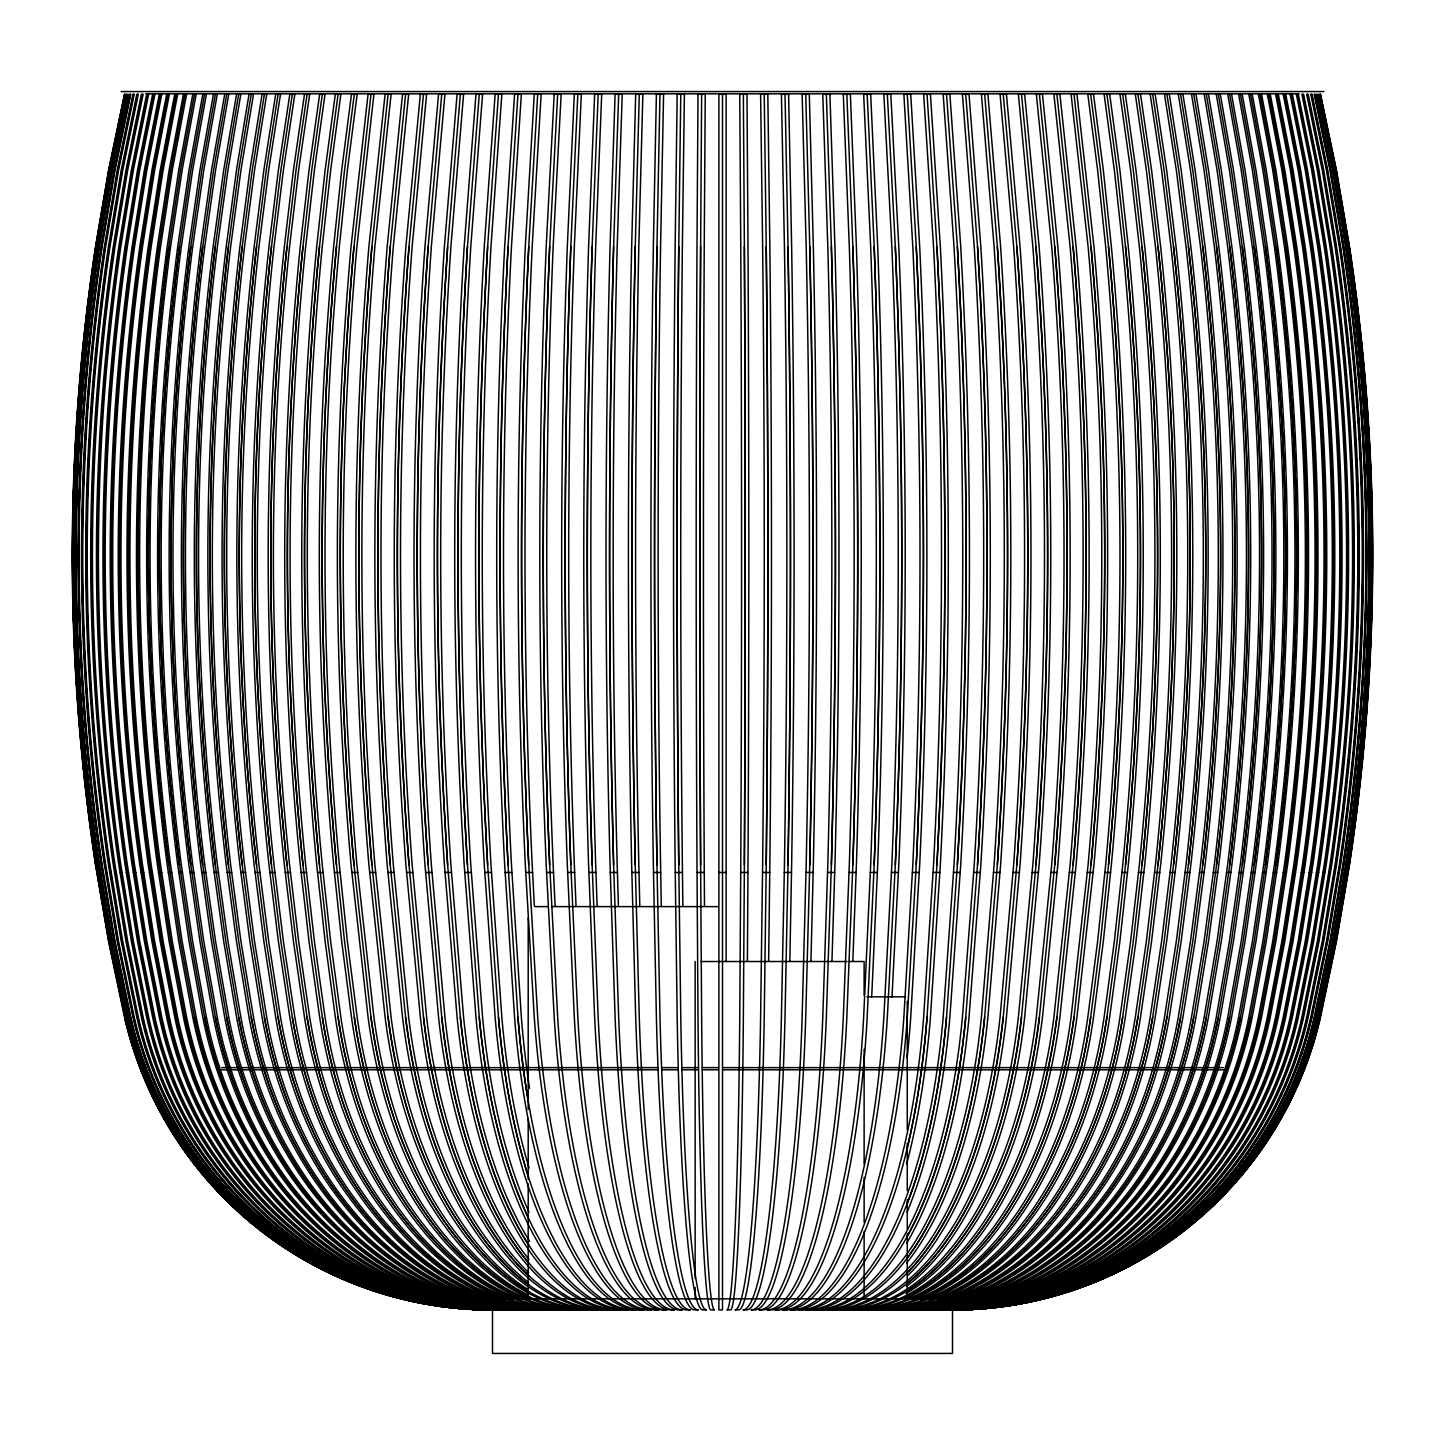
<?xml version="1.0" encoding="UTF-8"?>
<svg xmlns="http://www.w3.org/2000/svg" width="1445" height="1445" viewBox="0 0 1445 1445"><rect width="100%" height="100%" fill="white"/><g stroke="black" fill="none" stroke-linecap="round" stroke-linejoin="round"><path stroke-width="1.5" d="M704.474 905.762L704.239 864.832A2064.562 72.051 90 0 1 704.239 246.643L705.25 94.286L698.007 94.286L696.996 246.643A2064.562 72.051 -90 0 0 696.996 864.832L698.007 1017.19A376.928 13.149 -90 0 0 710.832 1309.874L714.444 1309.874A376.928 13.149 90 0 1 701.638 1017.19L700.626 864.832A2064.562 72.051 -90 0 1 700.626 246.643L701.638 94.286M743.362 94.286L744.374 246.643A2064.562 72.051 90 0 1 744.374 864.832L743.362 1017.19A376.928 13.149 90 0 1 730.556 1309.874L726.925 1309.874A376.928 13.149 -90 0 0 739.75 1017.19L740.761 864.832A2064.562 72.051 -90 0 0 740.761 246.643L739.75 94.286L746.993 94.286L748.004 246.643A2064.562 72.051 90 0 1 748.004 864.832L747.39 961.377M682.853 905.762L682.365 864.832A2064.562 144.012 90 0 1 682.365 246.643L684.388 94.286L677.181 94.286L675.158 246.643A2064.562 144.012 -90 0 0 675.158 864.832L677.181 1017.19A376.928 26.299 -90 0 0 702.812 1309.874L706.406 1309.874A376.928 26.299 90 0 1 680.776 1017.19L678.771 864.832A2064.562 144.012 -90 0 1 678.771 246.643L680.776 94.286M764.224 94.286L766.229 246.643A2064.562 144.012 90 0 1 766.229 864.832L764.224 1017.19A376.928 26.299 90 0 1 738.594 1309.874L734.981 1309.874A376.928 26.299 -90 0 0 760.612 1017.19L762.635 864.832A2064.562 144.012 -90 0 0 762.635 246.643L760.612 94.286L767.819 94.286L769.842 246.643A2064.562 144.012 90 0 1 769.842 864.832L768.632 961.377M661.286 905.762L660.564 864.832A2064.562 215.811 90 0 1 660.564 246.643L663.58 94.286L656.391 94.286L653.357 246.643A2064.562 215.811 -90 0 0 653.357 864.832L656.391 1017.19A376.928 39.394 -90 0 0 694.792 1309.874L698.387 1309.874A376.928 39.394 90 0 1 659.986 1017.19L656.969 864.832A2064.562 215.811 -90 0 1 656.969 246.643L659.986 94.286M785.014 94.286L788.031 246.643A2064.562 215.811 90 0 1 788.031 864.832L785.014 1017.19A376.928 39.394 90 0 1 746.613 1309.874L743.001 1309.874A376.928 39.394 -90 0 0 781.42 1017.19L784.436 864.832A2064.562 215.811 -90 0 0 784.436 246.643L781.42 94.286L788.609 94.286L791.643 246.643A2064.562 215.811 90 0 1 791.643 864.832L789.837 961.377M639.792 905.762L638.816 864.832A2064.562 287.338 90 0 1 638.816 246.643L642.862 94.286L635.692 94.286L631.664 246.643A2064.562 287.338 -90 0 0 631.664 864.832L635.692 1017.19A376.928 52.453 -90 0 0 686.827 1309.874L690.403 1309.874A376.928 52.453 90 0 1 639.268 1017.19L635.24 864.832A2064.562 287.338 -90 0 1 635.24 246.643L639.268 94.286M805.732 94.286L809.76 246.643A2064.562 287.338 90 0 1 809.76 864.832L805.732 1017.19A376.928 52.453 90 0 1 754.597 1309.874L751.021 1309.874A376.928 52.453 -90 0 0 802.138 1017.19L806.184 864.832A2064.562 287.338 -90 0 0 806.184 246.643L802.138 94.286L809.308 94.286L813.336 246.643A2064.562 287.338 90 0 1 813.336 864.832L810.934 961.377M618.406 905.762L617.196 864.832A2064.562 358.504 90 0 1 617.196 246.643L622.217 94.286L615.1 94.286L610.061 246.643A2064.562 358.504 -90 0 0 610.061 864.832L615.1 1017.19A376.928 65.459 -90 0 0 678.897 1309.874L682.455 1309.874A376.928 65.459 90 0 1 618.659 1017.19L613.619 864.832A2064.562 358.504 -90 0 1 613.619 246.643L618.659 94.286M826.341 94.286L831.381 246.643A2064.562 358.504 90 0 1 831.381 864.832L826.341 1017.19A376.928 65.459 90 0 1 762.545 1309.874L758.986 1309.874A376.928 65.459 -90 0 0 822.783 1017.19L827.804 864.832A2064.562 358.504 -90 0 0 827.804 246.643L822.783 94.286L829.9 94.286L834.939 246.643A2064.562 358.504 90 0 1 834.939 864.832L831.941 961.377M597.128 905.762L595.683 864.832A2064.562 429.255 90 0 1 595.683 246.643L601.698 94.286L594.636 94.286L588.603 246.643A2064.562 429.255 -90 0 0 588.603 864.832L594.636 1017.19A376.928 78.373 -90 0 0 671.004 1309.874L674.544 1309.874A376.928 78.373 90 0 1 598.158 1017.19L592.143 864.832A2064.562 429.255 -90 0 1 592.143 246.643L598.158 94.286M846.842 94.286L852.857 246.643A2064.562 429.255 90 0 1 852.857 864.832L846.842 1017.19A376.928 78.373 90 0 1 770.456 1309.874L766.916 1309.874A376.928 78.373 -90 0 0 843.302 1017.19L849.317 864.832A2064.562 429.255 -90 0 0 849.317 246.643L843.302 94.286L850.364 94.286L856.397 246.643A2064.562 429.255 90 0 1 856.397 864.832L852.803 961.377M576.013 905.762L574.333 864.832A2064.562 499.464 90 0 1 574.333 246.643L581.342 94.286L574.315 94.286L567.307 246.643A2064.562 499.464 -90 0 0 567.307 864.832L574.315 1017.19A376.928 91.179 -90 0 0 663.201 1309.874L666.705 1309.874A376.928 91.179 90 0 1 577.819 1017.19L570.811 864.832A2064.562 499.464 -90 0 1 570.811 246.643L577.819 94.286M867.181 94.286L874.189 246.643A2064.562 499.464 90 0 1 874.189 864.832L867.181 1017.19A376.928 91.179 90 0 1 778.295 1309.874L774.791 1309.874A376.928 91.179 -90 0 0 863.658 1017.19L870.667 864.832A2064.562 499.464 -90 0 0 870.667 246.643L863.658 94.286L870.685 94.286L877.693 246.643A2064.562 499.464 90 0 1 877.693 864.832L871.696 997.104M555.079 905.762L553.164 864.832A2064.562 569.077 90 0 1 553.164 246.643L561.148 94.286L554.194 94.286L546.21 246.643A2064.562 569.077 -90 0 0 546.21 864.832L554.194 1017.19A376.928 103.895 -90 0 0 655.452 1309.874L658.938 1309.874A376.928 103.895 90 0 1 557.662 1017.19L549.678 864.832A2064.562 569.077 -90 0 1 549.678 246.643L557.662 94.286M887.338 94.286L895.322 246.643A2064.562 569.077 90 0 1 895.322 864.832L887.338 1017.19A376.928 103.895 90 0 1 786.062 1309.874L782.594 1309.874A376.928 103.895 -90 0 0 883.852 1017.19L891.836 864.832A2064.562 569.077 -90 0 0 891.836 246.643L883.852 94.286L890.806 94.286L898.79 246.643A2064.562 569.077 90 0 1 898.79 864.832L891.98 997.104M534.343 905.762L532.193 864.832A2064.562 637.986 90 0 1 532.193 246.643L541.134 94.286L534.271 94.286L525.312 246.643A2064.562 637.986 -90 0 0 525.312 864.832L534.271 1017.19A376.928 116.485 -90 0 0 647.793 1309.874L651.225 1309.874A376.928 116.485 90 0 1 537.703 1017.19L528.744 864.832A2064.562 637.986 -90 0 1 528.744 246.643L537.703 94.286M907.297 94.286L916.256 246.643A2064.562 637.986 90 0 1 916.256 864.832L907.297 1017.19A376.928 116.485 -90 0 1 906.828 1023.674M528.274 1101.234A376.928 128.912 -90 0 1 517.96 1017.19L508.062 864.832A2064.562 706.117 -90 0 1 508.062 246.643L517.96 94.286M927.04 94.286L936.938 246.643A2064.562 706.117 90 0 1 936.938 864.832L927.04 1017.19A376.928 128.912 -90 0 1 906.99 1149.118M528.455 1176.844A376.928 141.195 -90 0 1 498.471 1017.19L487.633 864.832A2064.562 773.4 -90 0 1 487.633 246.643L498.471 94.286M946.529 94.286L957.367 246.643A2064.562 773.4 90 0 1 957.367 864.832L946.529 1017.19A376.928 141.195 -90 0 1 907.063 1203.866M528.455 1218.135A376.928 153.314 -90 0 1 479.27 1017.19L467.476 864.832A2064.562 839.744 -90 0 1 467.476 246.643L479.27 94.286M965.73 94.286L977.524 246.643A2064.562 839.744 90 0 1 977.524 864.832L965.73 1017.19A376.928 153.314 -90 0 1 906.575 1237.606M528.78 1245.084A376.928 165.236 -90 0 1 460.341 1017.19L447.643 864.832A2064.562 905.04 -90 0 1 447.643 246.643L460.341 94.286M984.659 94.286L997.357 246.643A2064.562 905.04 90 0 1 997.357 864.832L984.659 1017.19A376.928 165.236 -90 0 1 907.496 1257.674M528.689 1262.912A376.928 176.958 -90 0 1 441.755 1017.19L428.153 864.832A2064.562 969.252 -90 0 1 428.153 246.643L441.755 94.286M1003.245 94.286L1016.846 246.643A2064.562 969.252 90 0 1 1016.846 864.832L1003.245 1017.19A376.928 176.958 -90 0 1 907.496 1272.611M528.653 1275.592A376.928 188.464 -90 0 1 423.493 1017.19L409.007 864.832A2064.562 1032.29 -90 0 1 409.007 246.643L423.493 94.286M1021.507 94.286L1035.993 246.643A2064.562 1032.29 90 0 1 1035.993 864.832L1021.507 1017.19A376.928 188.464 -90 0 1 906.611 1283.864M529.105 1285.129A376.928 199.735 -90 0 1 405.593 1017.19L390.258 864.832A2064.562 1094.064 -90 0 1 390.258 246.643L405.593 94.286M1039.407 94.286L1054.742 246.643A2064.562 1094.064 90 0 1 1054.742 864.832L1039.407 1017.19A376.928 199.735 -90 0 1 906.792 1291.216M529.574 1292.101A376.928 210.771 -90 0 1 388.091 1017.19L371.889 864.832A2064.562 1154.501 -90 0 1 371.889 246.643L388.091 94.286M1056.909 94.286L1073.111 246.643A2064.562 1154.501 90 0 1 1073.111 864.832L1056.909 1017.19A376.928 210.771 -90 0 1 905.979 1297.05M529.647 1297.05A376.928 221.555 -90 0 1 370.986 1017.19L353.971 864.832A2064.562 1213.529 -90 0 1 353.971 246.643L370.986 94.286M1074.014 94.286L1091.029 246.643A2064.562 1213.529 90 0 1 1091.029 864.832L1074.014 1017.19A376.928 221.555 -90 0 1 911.343 1298.802M526.973 1299.705A376.928 232.067 -90 0 1 354.314 1017.19L344.524 941.291L336.486 864.832A2064.562 1271.076 -90 0 1 336.486 246.643L344.524 170.203L354.314 94.286M1090.686 94.286L1100.476 170.203L1108.514 246.643A2064.562 1271.076 90 0 1 1108.514 864.832L1100.476 941.291L1090.686 1017.19A376.928 232.067 -90 0 1 919.977 1298.947M518.358 1299.705A376.928 242.29 -90 0 1 338.094 1017.19L327.87 941.291L319.489 864.832A2064.562 1327.088 -90 0 1 319.489 246.643L327.87 170.203L338.094 94.286M1106.906 94.286L1117.13 170.203L1125.51 246.643A2064.562 1327.088 90 0 1 1125.51 864.832L1117.13 941.291L1106.906 1017.19A376.928 242.29 -90 0 1 928.683 1298.947M510.139 1299.759A376.928 252.207 -90 0 1 322.343 1017.19L311.705 941.291L302.962 864.832A2064.562 1381.474 -90 0 1 302.962 246.643L311.705 170.203L322.343 94.286M1122.657 94.286L1133.295 170.203L1142.038 246.643A2064.562 1381.474 90 0 1 1142.038 864.832L1133.295 941.291L1122.657 1017.19A376.928 252.207 -90 0 1 936.83 1299.055M502.029 1299.759A376.928 261.834 -90 0 1 307.081 1017.19L296.026 941.291L286.959 864.832A2064.562 1434.162 -90 0 1 286.959 246.643L296.026 170.203L307.081 94.286M1137.919 94.286L1148.974 170.203L1158.041 246.643A2064.562 1434.162 90 0 1 1158.041 864.832L1148.974 941.291L1137.919 1017.19A376.928 261.834 -90 0 1 942.971 1299.759M494.19 1299.759A376.928 271.136 -90 0 1 292.323 1017.19L280.872 941.291L271.479 864.832A2064.562 1485.135 -90 0 1 271.479 246.643L280.872 170.203L292.323 94.286M1152.676 94.286L1164.128 170.203L1173.521 246.643A2064.562 1485.135 90 0 1 1173.521 864.832L1164.128 941.291L1152.676 1017.19A376.928 271.136 -90 0 1 950.81 1299.759M492.908 1301.656A376.928 280.113 -90 0 1 278.09 1017.19L266.259 941.291L256.56 864.832A2064.562 1534.283 -90 0 1 256.56 246.643L266.259 170.203L278.09 94.286M1166.91 94.286L1178.741 170.203L1188.44 246.643A2064.562 1534.283 90 0 1 1188.44 864.832L1178.741 941.291L1166.91 1017.19A376.928 280.113 -90 0 1 952.092 1301.656M494.298 1303.823A376.928 288.747 -90 0 1 264.399 1017.19L252.207 941.291L242.2 864.832A2064.562 1581.553 -90 0 1 242.2 246.643L252.207 170.203L264.399 94.286M1180.601 94.286L1192.793 170.203L1202.8 246.643A2064.562 1581.553 90 0 1 1202.8 864.832L1192.793 941.291L1180.601 1017.19A376.928 288.747 -90 0 1 952.815 1303.318M494.334 1305.25A376.928 297.02 -90 0 1 251.249 1017.19L238.714 941.291L228.436 864.832A2064.562 1626.907 -90 0 1 228.436 246.643L238.714 170.203L251.249 94.286M1193.751 94.286L1206.286 170.203L1216.564 246.643A2064.562 1626.907 90 0 1 1216.564 864.832L1206.286 941.291L1193.751 1017.19A376.928 297.02 -90 0 1 950.666 1305.25M493.323 1306.19A376.928 304.931 -90 0 1 238.696 1017.19L225.817 941.291L215.269 864.832A2064.562 1670.275 -90 0 1 215.269 246.643L225.817 170.203L238.696 94.286M1206.304 94.286L1219.183 170.203L1229.731 246.643A2064.562 1670.275 90 0 1 1229.731 864.832L1219.183 941.291L1206.304 1017.19A376.928 304.931 -90 0 1 951.677 1306.19M492.004 1306.876A376.928 312.481 -90 0 1 226.72 1017.19L213.535 941.291L202.715 864.832A2064.562 1711.602 -90 0 1 202.715 246.643L213.535 170.203L226.72 94.286M1218.279 94.286L1231.465 170.203L1242.285 246.643A2064.562 1711.602 90 0 1 1242.285 864.832L1231.465 941.291L1218.279 1017.19A376.928 312.481 -90 0 1 950.828 1307.201M491.156 1307.508A376.928 319.652 -90 0 1 215.359 1017.19L201.848 941.291L190.794 864.832A2064.562 1750.852 -90 0 1 190.794 246.643L201.848 170.203L215.359 94.286M1229.641 94.286L1243.152 170.203L1254.206 246.643A2064.562 1750.852 90 0 1 1254.206 864.832L1243.152 941.291L1229.641 1017.19A376.928 319.652 -90 0 1 953.845 1307.508M492.673 1308.267A376.928 326.425 -90 0 1 204.594 1017.19L190.812 941.291L179.523 864.832A2064.562 1787.971 -90 0 1 179.523 246.643L190.812 170.203L204.594 94.286M1240.406 94.286L1254.188 170.203L1265.477 246.643A2064.562 1787.971 90 0 1 1265.477 864.832L1254.188 941.291L1240.406 1017.19A376.928 326.425 -90 0 1 952.327 1308.267M492.546 1308.7A376.928 332.802 -90 0 1 194.479 1017.19L180.426 941.291L168.902 864.832A2064.562 1822.904 -90 0 1 168.902 246.643L180.426 170.203L194.479 94.286M1250.521 94.286L1264.574 170.203L1276.098 246.643A2064.562 1822.904 90 0 1 1276.098 864.832L1264.574 941.291L1250.521 1017.19A376.928 332.802 -90 0 1 1002.27 1299.886M492.889 1309.062A376.928 338.78 -90 0 1 184.996 1017.19L170.709 941.291L158.968 864.832A2064.562 1855.615 -90 0 1 158.968 246.643L170.709 170.203L184.996 94.286M1260.004 94.286L1274.291 170.203L1286.032 246.643A2064.562 1855.615 90 0 1 1286.032 864.832L1274.291 941.291L1260.004 1017.19A376.928 338.78 -90 0 1 952.111 1309.062M492.51 1309.278A376.928 344.343 -90 0 1 176.182 1017.19L161.641 941.291L149.72 864.832A2064.562 1886.086 -90 0 1 149.72 246.643L161.641 170.203L176.182 94.286M1268.818 94.286L1283.359 170.203L1295.28 246.643A2064.562 1886.086 90 0 1 1295.28 864.832L1283.359 941.291L1268.818 1017.19A376.928 344.343 -90 0 1 952.49 1309.278M493.431 1309.513A376.928 349.473 -90 0 1 168.017 1017.19L153.278 941.291L141.176 864.832A2064.562 1914.228 -90 0 1 141.176 246.643L153.278 170.203L168.017 94.286M1276.983 94.286L1291.722 170.203L1303.823 246.643A2064.562 1914.228 90 0 1 1303.823 864.832L1291.722 941.291L1276.983 1017.19A376.928 349.473 -90 0 1 951.569 1309.513M492.546 1309.603A376.928 354.188 -90 0 1 160.539 1017.19L145.602 941.291L133.337 864.832A2064.562 1940.057 -90 0 1 133.337 246.643L145.602 170.203L160.539 94.286M1284.46 94.286L1299.398 170.203L1311.663 246.643A2064.562 1940.057 90 0 1 1311.663 864.832L1299.398 941.291L1284.46 1017.19A376.928 354.188 -90 0 1 952.454 1309.603M494.244 1309.766A376.928 358.486 -90 0 1 153.748 1017.19L138.612 941.291L126.203 864.832A2064.562 1963.52 -90 0 1 126.203 246.643L138.612 170.203L153.748 94.286M1291.252 94.286L1306.388 170.203L1318.797 246.643A2064.562 1963.52 90 0 1 1318.797 864.832L1306.388 941.291L1291.252 1017.19A376.928 358.486 -90 0 1 950.756 1309.766M494.045 1309.802A376.928 362.334 -90 0 1 147.643 1017.19L132.344 941.291L119.809 864.832A2064.562 1984.599 -90 0 1 119.809 246.643L132.344 170.203L147.643 94.286M1297.357 94.286L1312.656 170.203L1325.191 246.643A2064.562 1984.599 90 0 1 1325.191 864.832L1312.656 941.291L1297.357 1017.19A376.928 362.334 -90 0 1 950.954 1309.802A376.928 368.692 90 0 0 1308.195 1017.19L1323.764 941.291L1336.535 864.832A2064.562 2019.46 90 0 0 1336.535 246.643L1323.764 170.203L1308.195 94.286L1306.695 94.286L1322.265 170.203L1335.035 246.643A2064.562 2019.46 -90 0 1 1335.035 864.832L1322.265 941.291L1306.695 1017.19A376.928 368.692 -90 0 1 947.342 1309.874L948.083 1309.874A376.928 368.692 90 0 0 1307.454 1017.19L1323.024 941.291L1335.776 864.832A2064.562 2019.46 90 0 0 1335.776 246.643L1323.024 170.203L1307.454 94.286M494.407 1309.856A376.928 365.729 -90 0 1 142.242 1017.19L126.799 941.291L114.137 864.832A2064.562 2003.24 -90 0 1 114.137 246.643L126.799 170.203L142.242 94.286M1302.758 94.286L1318.201 170.203L1330.863 246.643A2064.562 2003.24 90 0 1 1330.863 864.832L1318.201 941.291L1302.758 1017.19A376.928 365.729 -90 0 1 950.593 1309.856M492.564 1309.856A376.928 368.692 -90 0 1 137.546 1017.19L121.976 941.291L109.224 864.832A2064.562 2019.46 -90 0 1 109.224 246.643L121.976 170.203L137.546 94.286M124.487 94.286L108.574 170.203L95.514 246.643A2064.562 2064.562 0 0 0 95.514 864.832L108.574 941.291L124.487 1017.19A376.928 376.928 0 0 0 491.878 1309.874L494.118 1309.874A376.928 373.262 -90 0 1 130.303 1017.19L114.534 941.291L101.62 864.832A2064.562 2044.476 -90 0 1 101.62 246.643L114.534 170.203L130.303 94.286M153.748 1017.19A376.928 358.486 90 0 0 503.167 1309.874L502.047 1309.874A376.928 358.486 -90 0 1 152.628 1017.19L137.492 941.291L125.083 864.832A2064.562 1963.52 -90 0 1 125.083 246.643L137.492 170.203L152.628 94.286L154.868 94.286L139.731 170.203L127.323 246.643A2064.562 1963.52 90 0 0 127.323 864.832L139.731 941.291L154.868 1017.19A376.928 358.486 90 0 0 493.124 1309.694A376.928 371.202 -90 0 1 133.572 1017.19L117.894 941.291L105.051 864.832A2064.562 2033.205 -90 0 1 105.051 246.643L117.894 170.203L133.572 94.286M1311.428 94.286L1327.106 170.203L1339.948 246.643A2064.562 2033.205 90 0 1 1339.948 864.832L1327.106 941.291L1311.428 1017.19A376.928 371.202 -90 0 1 951.803 1309.874A376.928 358.486 90 0 0 1292.372 1017.19L1307.508 941.291L1319.917 864.832A2064.562 1963.52 90 0 0 1319.917 246.643L1307.508 170.203L1292.372 94.286L1290.132 94.286L1305.268 170.203L1317.677 246.643A2064.562 1963.52 -90 0 1 1317.677 864.832L1305.268 941.291L1290.132 1017.19A376.928 358.486 -90 0 1 940.731 1309.874L941.833 1309.874A376.928 358.486 90 0 0 1291.252 1017.19M1314.697 94.286L1330.466 170.203L1343.38 246.643A2064.562 2044.476 90 0 1 1343.38 864.832L1330.466 941.291L1314.697 1017.19A376.928 373.262 90 0 1 950.882 1309.874L950.376 1309.874A376.928 373.262 -90 0 0 1314.191 1017.19L1329.96 941.291L1342.875 864.832A2064.562 2044.476 -90 0 0 1342.875 246.643L1329.96 170.203L1314.191 94.286L1315.203 94.286L1330.953 170.203L1343.886 246.643A2064.562 2044.476 90 0 1 1343.886 864.832L1330.953 941.291L1315.203 1017.19A376.928 373.262 90 0 1 951.388 1309.874L953.122 1309.874A376.928 376.928 0 0 0 1320.513 1017.19L1336.426 941.291L1349.486 864.832A2064.562 2064.562 0 0 0 1349.486 246.643L1336.426 170.203L1320.513 94.286M109.061 941.291L95.894 864.832A2064.562 2063.315 -90 0 1 95.894 246.643L109.061 170.203L124.722 94.286M97.05 246.643A2064.562 2059.54 90 0 0 97.05 864.832A2064.562 2059.54 -90 0 1 97.05 246.643L110.308 170.203L126.185 94.286L109.82 170.203L96.797 246.643A2064.562 2059.54 -90 0 0 96.797 864.832L110.073 941.291L125.932 1017.19A376.928 376.007 90 0 0 492.438 1309.874A376.928 376.007 -90 0 1 125.932 1017.19M127.756 1017.19A376.928 374.869 -90 0 0 493.142 1309.874A376.928 374.869 90 0 1 127.756 1017.19L111.933 941.291L98.946 864.832A2064.562 2053.255 -90 0 1 98.946 246.643L111.933 170.203L127.756 94.286M1317.244 94.286L1333.067 170.203L1346.054 246.643A2064.562 2053.255 90 0 1 1346.054 864.832L1333.067 941.291L1317.244 1017.19A376.928 374.869 90 0 1 951.858 1309.874A376.928 374.869 -90 0 0 1317.244 1017.19M1335.939 941.291L1349.106 864.832A2064.562 2063.315 90 0 0 1349.106 246.643L1335.939 170.203L1320.278 94.286M110.073 170.203L125.932 94.286M1319.068 1017.19A376.928 376.007 -90 0 1 952.562 1309.874A376.928 376.007 90 0 0 1319.068 1017.19L1334.927 941.291L1348.203 864.832A2064.562 2059.54 90 0 0 1371.305 577.91M1335.18 941.291L1319.321 1017.19A376.928 376.007 90 0 1 952.815 1309.874A376.928 376.693 -90 0 0 1320.026 1017.19L1336.191 941.291L1349.233 864.832A2064.562 2063.315 90 0 0 1349.233 246.643L1336.191 170.203L1320.152 94.286M124.848 94.286L108.808 170.203L95.767 246.643A2064.562 2063.315 -90 0 0 95.767 864.832L108.808 941.291L124.974 1017.19M121.037 91.559L1323.963 91.559M145.927 93.799L1299.073 93.799M102.396 872.455L103.408 872.455M105.702 872.455L106.948 872.455M109.73 872.455L111.247 872.455M114.534 872.455L116.286 872.455M120.061 872.455L122.048 872.455M126.329 872.455L128.551 872.455M133.319 872.455L135.794 872.455M141.014 872.455L143.741 872.455M149.431 872.455L152.375 872.455M158.553 872.455L161.732 872.455M168.361 872.455L171.756 872.455M178.837 872.455L182.449 872.455M189.981 872.455L193.811 872.455M201.758 872.455L205.804 872.455M214.185 872.455L218.43 872.455M227.226 872.455L231.688 872.455M240.882 872.455L245.524 872.455M255.115 872.455L259.955 872.455M269.908 872.455L274.929 872.455M285.261 872.455L290.463 872.455M301.156 872.455L306.521 872.455M317.557 872.455L323.084 872.455M334.445 872.455L340.135 872.455M351.803 872.455L357.656 872.455M369.631 872.455L375.628 872.455M387.874 872.455L394.015 872.455M406.533 872.455L412.8 872.455M425.571 872.455L431.947 872.455M444.97 872.455L451.472 872.455M464.712 872.455L471.323 872.455M484.761 872.455L491.463 872.455M505.1 872.455L511.909 872.455M525.709 872.455L532.591 872.455M546.553 872.455L553.507 872.455M567.632 872.455L574.64 872.455M588.874 872.455L595.954 872.455M610.296 872.455L617.412 872.455M631.844 872.455L638.997 872.455M653.501 872.455L660.69 872.455M675.248 872.455L682.455 872.455M697.05 872.455L704.275 872.455M718.887 872.455L726.112 872.455M740.725 872.455L747.95 872.455M762.545 872.455L769.751 872.455M784.31 872.455L791.499 872.455M806.003 872.455L813.156 872.455M827.588 872.455L834.704 872.455M849.046 872.455L856.126 872.455M870.36 872.455L877.368 872.455M891.493 872.455L898.447 872.455M912.409 872.455L919.291 872.455M933.091 872.455L939.9 872.455M953.537 872.455L960.239 872.455M973.677 872.455L980.288 872.455M993.528 872.455L1000.03 872.455M1013.053 872.455L1019.429 872.455M1032.2 872.455L1038.467 872.455M1050.985 872.455L1057.126 872.455M1069.372 872.455L1075.369 872.455M1087.344 872.455L1093.197 872.455M1104.865 872.455L1110.555 872.455M1121.916 872.455L1127.443 872.455M1138.479 872.455L1143.844 872.455M1154.537 872.455L1159.739 872.455M1170.071 872.455L1175.092 872.455M1185.044 872.455L1189.885 872.455M1199.476 872.455L1204.118 872.455M1213.312 872.455L1217.774 872.455M1226.57 872.455L1230.815 872.455M1239.196 872.455L1243.242 872.455M1251.189 872.455L1255.019 872.455M1262.551 872.455L1266.163 872.455M1273.244 872.455L1276.639 872.455M1283.268 872.455L1286.447 872.455M1292.625 872.455L1295.569 872.455M1301.259 872.455L1303.986 872.455M1309.206 872.455L1311.681 872.455M1316.449 872.455L1318.671 872.455M1322.952 872.455L1324.939 872.455M1328.714 872.455L1330.466 872.455M1333.753 872.455L1335.27 872.455M1338.052 872.455L1339.298 872.455M1341.592 872.455L1342.604 872.455M534.794 906.611L548.07 906.611M551.701 906.611L718.075 906.611M695.153 961.521L695.153 1278.59M700.825 961.521L847.041 961.521M849.263 961.521L864.128 961.521L864.128 995.244M867.018 996.815L905.563 996.815M221.663 1067.638L657.71 1067.638M661.738 1067.638L677.813 1067.638M681.986 1067.638L697.917 1067.638M702.252 1067.638L718.039 1067.638M722.5 1067.638L1223.337 1067.638M221.663 1069.806L657.71 1069.806M661.738 1069.806L677.813 1069.806M681.986 1069.806L697.917 1069.806M702.252 1069.806L718.039 1069.806M722.5 1069.806L1223.337 1069.806M664.014 1298.82L492.492 1298.82L492.492 1353.441L952.508 1353.441L952.508 1298.82L665.17 1298.82M1319.068 94.286L1334.927 170.203M109.82 941.291L125.679 1017.19A376.928 376.007 -90 0 0 492.185 1309.874M97.303 864.832L110.308 941.291L126.185 1017.19A376.928 376.007 90 0 0 492.691 1309.874A376.928 374.869 -90 0 1 127.377 1017.19L111.554 941.291L98.567 864.832A2064.562 2053.255 -90 0 1 98.567 246.643L111.554 170.203L128.135 94.286L112.313 170.203L99.326 246.643A2064.562 2053.255 90 0 0 99.326 864.832L112.313 941.291L128.135 1017.19A376.928 374.869 90 0 0 493.522 1309.874A376.928 373.262 -90 0 1 129.797 1017.19L114.047 941.291L101.114 864.832A2064.562 2044.476 -90 0 1 101.114 246.643L114.047 170.203L129.797 94.286L130.809 94.286L115.04 170.203L102.125 246.643A2064.562 2044.476 90 0 0 102.125 864.832L115.04 941.291L130.809 1017.19A376.928 373.262 90 0 0 492.42 1309.874M907.261 1001.331L907.261 1129.791M907.261 1143.32L907.261 1190.644M907.261 1199.657L907.261 1228.954M907.261 1233.47L907.261 1298.82M864.128 1049.215L864.128 1163.893M864.128 1177.386L864.128 1222.362M864.128 1231.357L864.128 1298.82M726.112 961.377L726.112 94.286L718.887 94.286L718.887 1309.874L722.5 1309.874L722.5 94.286M695.153 1287.585L695.153 1298.82M528.202 917.882L528.202 1109.471M528.202 1118.502L528.202 1179.355M528.202 1183.87L528.202 1298.82M951.316 1308.068A376.928 319.652 90 0 0 1231.573 1017.19L1245.066 941.291L1256.12 864.832A2064.562 1750.852 90 0 0 1256.12 246.643L1245.066 170.203L1231.573 94.286L1227.726 94.286L1241.219 170.203L1252.291 246.643A2064.562 1750.852 -90 0 1 1252.291 864.832L1241.219 941.291L1227.726 1017.19A376.928 319.652 -90 0 1 916.166 1309.874L918.081 1309.874A376.928 319.652 90 0 0 1229.641 1017.19M1314.697 1017.19A376.928 373.262 -90 0 1 950.882 1309.874M1307.454 1017.19A376.928 368.692 -90 0 1 952.436 1309.856A376.928 371.202 90 0 0 1312.06 1017.19L1327.738 941.291L1340.581 864.832A2064.562 2033.205 90 0 0 1340.581 246.643L1327.738 170.203L1312.06 94.286L1310.814 94.286L1326.474 170.203L1339.334 246.643A2064.562 2033.205 -90 0 1 1339.334 864.832L1326.474 941.291L1310.814 1017.19A376.928 371.202 -90 0 1 949.004 1309.874L949.618 1309.874A376.928 371.202 90 0 0 1311.428 1017.19M906.719 1262.912A376.928 165.236 90 0 0 987.91 1017.19L1000.608 864.832A2064.562 905.04 90 0 0 1000.608 246.643L987.91 94.286L981.408 94.286L994.106 246.643A2064.562 905.04 -90 0 1 994.106 864.832L981.408 1017.19A376.928 165.236 -90 0 1 820.345 1309.874L823.596 1309.874A376.928 165.236 90 0 0 984.659 1017.19M907.424 1275.863A376.928 176.958 90 0 0 1006.442 1017.19L1020.044 864.832A2064.562 969.252 90 0 0 1020.044 246.643L1006.442 94.286L1000.066 94.286L1013.649 246.643A2064.562 969.252 -90 0 1 1013.649 864.832L1000.066 1017.19A376.928 176.958 -90 0 1 827.588 1309.874L830.767 1309.874A376.928 176.958 90 0 0 1003.245 1017.19M1320.152 1017.19A376.928 376.693 90 0 1 952.996 1309.874M950.738 1309.603A376.928 349.473 90 0 0 1278.337 1017.19L1293.076 941.291L1305.178 864.832A2064.562 1914.228 90 0 0 1305.178 246.643L1293.076 170.203L1278.337 94.286L1275.61 94.286L1290.367 170.203L1302.469 246.643A2064.562 1914.228 -90 0 1 1302.469 864.832L1290.367 941.291L1275.61 1017.19A376.928 349.473 -90 0 1 934.987 1309.874L936.342 1309.874A376.928 349.473 90 0 0 1276.983 1017.19M951.948 1309.802A376.928 362.334 90 0 0 1298.351 1017.19L1313.649 941.291L1326.185 864.832A2064.562 1984.599 90 0 0 1326.185 246.643L1313.649 170.203L1298.351 94.286L1296.364 94.286L1311.645 170.203L1324.198 246.643A2064.562 1984.599 -90 0 1 1324.198 864.832L1311.645 941.291L1296.364 1017.19A376.928 362.334 -90 0 1 943.206 1309.874L944.199 1309.874A376.928 362.334 90 0 0 1297.357 1017.19M906.448 1286.375A376.928 188.464 90 0 0 1024.649 1017.19L1039.118 864.832A2064.562 1032.29 90 0 0 1039.118 246.643L1024.649 94.286L1018.382 94.286L1032.85 246.643A2064.562 1032.29 -90 0 1 1032.85 864.832L1018.382 1017.19A376.928 188.464 -90 0 1 834.686 1309.874L837.811 1309.874A376.928 188.464 90 0 0 1021.507 1017.19M937.552 1299.759A376.928 252.207 90 0 0 1125.348 1017.19L1135.987 941.291L1144.729 864.832A2064.562 1381.474 90 0 0 1144.729 246.643L1135.987 170.203L1125.348 94.286L1119.965 94.286L1130.604 170.203L1139.346 246.643A2064.562 1381.474 -90 0 1 1139.346 864.832L1130.604 941.291L1119.965 1017.19A376.928 252.207 -90 0 1 874.135 1309.874L876.826 1309.874A376.928 252.207 90 0 0 1122.657 1017.19M920.88 1299.705A376.928 232.067 90 0 0 1093.522 1017.19L1103.33 941.291L1111.368 864.832A2064.562 1271.076 90 0 0 1111.368 246.643L1103.33 170.203L1093.522 94.286L1087.832 94.286L1097.622 170.203L1105.66 246.643A2064.562 1271.076 -90 0 1 1105.66 864.832L1097.622 941.291L1087.832 1017.19A376.928 232.067 -90 0 1 861.635 1309.874L864.489 1309.874A376.928 232.067 90 0 0 1090.686 1017.19M950.702 1305.666A376.928 297.02 90 0 0 1195.972 1017.19L1208.508 941.291L1218.803 864.832A2064.562 1626.907 90 0 0 1218.803 246.643L1208.508 170.203L1195.972 94.286L1191.511 94.286L1204.064 170.203L1214.342 246.643A2064.562 1626.907 -90 0 1 1214.342 864.832L1204.064 941.291L1191.511 1017.19A376.928 297.02 -90 0 1 902.005 1309.874L904.245 1309.874A376.928 297.02 90 0 0 1193.751 1017.19M951.677 1306.533A376.928 304.931 90 0 0 1208.435 1017.19L1221.314 941.291L1231.862 864.832A2064.562 1670.275 90 0 0 1231.862 246.643L1221.314 170.203L1208.435 94.286L1204.173 94.286L1217.051 170.203L1227.618 246.643A2064.562 1670.275 -90 0 1 1227.618 864.832L1217.051 941.291L1204.173 1017.19A376.928 304.931 -90 0 1 906.954 1309.874L909.086 1309.874A376.928 304.931 90 0 0 1206.304 1017.19M1000.139 1300.446A376.928 332.802 -90 0 1 952.454 1308.7M1001.837 1300.446A376.928 332.802 90 0 0 1252.219 1017.19L1266.272 941.291L1277.795 864.832A2064.562 1822.904 90 0 0 1277.795 246.643L1266.272 170.203L1252.219 94.286L1248.823 94.286L1262.876 170.203L1274.4 246.643A2064.562 1822.904 -90 0 1 1274.4 864.832L1262.876 941.291L1248.823 1017.19A376.928 332.802 -90 0 1 924.439 1309.874L926.137 1309.874A376.928 332.802 90 0 0 1250.521 1017.19M999.687 1300.988A376.928 332.802 90 0 1 951.966 1308.881M951.207 1300.446A376.928 271.136 90 0 0 1155.187 1017.19L1166.639 941.291L1176.031 864.832A2064.562 1485.135 90 0 0 1176.031 246.643L1166.639 170.203L1155.187 94.286L1150.166 94.286L1161.617 170.203L1170.992 246.643A2064.562 1485.135 -90 0 1 1170.992 864.832L1161.617 941.291L1150.166 1017.19A376.928 271.136 -90 0 1 885.893 1309.874L888.404 1309.874A376.928 271.136 90 0 0 1152.676 1017.19M905.961 1293.528A376.928 199.735 90 0 0 1042.477 1017.19L1057.812 864.832A2064.562 1094.064 90 0 0 1057.812 246.643L1042.477 94.286L1036.336 94.286L1051.689 246.643A2064.562 1094.064 -90 0 1 1051.689 864.832L1036.336 1017.19A376.928 199.735 -90 0 1 841.64 1309.874L844.711 1309.874A376.928 199.735 90 0 0 1039.407 1017.19M912.265 1299.633A376.928 221.555 90 0 0 1076.94 1017.19L1093.955 864.832A2064.562 1213.529 90 0 0 1093.955 246.643L1076.94 94.286L1071.088 94.286L1088.103 246.643A2064.562 1213.529 -90 0 1 1088.103 864.832L1071.088 1017.19A376.928 221.555 -90 0 1 855.133 1309.874L858.059 1309.874A376.928 221.555 90 0 0 1074.014 1017.19M907.063 1297.953A376.928 210.771 90 0 0 1059.907 1017.19L1076.11 864.832A2064.562 1154.501 90 0 0 1076.11 246.643L1059.907 94.286L1053.911 94.286L1070.113 246.643A2064.562 1154.501 -90 0 1 1070.113 864.832L1053.911 1017.19A376.928 210.771 -90 0 1 848.468 1309.874L851.466 1309.874A376.928 210.771 90 0 0 1056.909 1017.19M929.424 1299.705A376.928 242.29 90 0 0 1109.67 1017.19L1119.893 941.291L1128.292 864.832A2064.562 1327.088 90 0 0 1128.292 246.643L1119.893 170.203L1109.67 94.286L1104.124 94.286L1114.348 170.203L1122.747 246.643A2064.562 1327.088 -90 0 1 1122.747 864.832L1114.348 941.291L1104.124 1017.19A376.928 242.29 -90 0 1 867.975 1309.874L870.739 1309.874A376.928 242.29 90 0 0 1106.906 1017.19M951.803 1309.405A376.928 344.343 90 0 0 1270.281 1017.19L1284.822 941.291L1296.743 864.832A2064.562 1886.086 90 0 0 1296.743 246.643L1284.822 170.203L1270.281 94.286L1267.355 94.286L1281.878 170.203L1293.799 246.643A2064.562 1886.086 -90 0 1 1293.799 864.832L1281.878 941.291L1267.355 1017.19A376.928 344.343 -90 0 1 931.718 1309.874L933.181 1309.874A376.928 344.343 90 0 0 1268.818 1017.19M945.572 1299.759A376.928 261.834 90 0 0 1140.52 1017.19L1151.575 941.291L1160.642 864.832A2064.562 1434.162 90 0 0 1160.642 246.643L1151.575 170.203L1140.52 94.286L1135.318 94.286L1146.373 170.203L1155.44 246.643A2064.562 1434.162 -90 0 1 1155.44 864.832L1146.373 941.291L1135.318 1017.19A376.928 261.834 -90 0 1 880.113 1309.874L882.714 1309.874A376.928 261.834 90 0 0 1137.919 1017.19M950.684 1307.508A376.928 312.481 90 0 0 1220.303 1017.19L1233.488 941.291L1244.308 864.832A2064.562 1711.602 90 0 0 1244.308 246.643L1233.488 170.203L1220.303 94.286L1216.256 94.286L1229.442 170.203L1240.262 246.643A2064.562 1711.602 -90 0 1 1240.262 864.832L1229.442 941.291L1216.256 1017.19A376.928 312.481 -90 0 1 911.669 1309.874L913.692 1309.874A376.928 312.481 90 0 0 1218.279 1017.19M952.454 1302.216A376.928 280.113 90 0 0 1169.33 1017.19L1181.161 941.291L1190.861 864.832A2064.562 1534.283 90 0 0 1190.861 246.643L1181.161 170.203L1169.33 94.286L1164.489 94.286L1176.32 170.203L1186.02 246.643A2064.562 1534.283 -90 0 1 1186.02 864.832L1176.32 941.291L1164.489 1017.19A376.928 280.113 -90 0 1 891.475 1309.874L893.895 1309.874A376.928 280.113 90 0 0 1166.91 1017.19M953.014 1303.823A376.928 288.747 90 0 0 1182.931 1017.19L1195.123 941.291L1205.112 864.832A2064.562 1581.553 90 0 0 1205.112 246.643L1195.123 170.203L1182.931 94.286L1178.289 94.286L1190.481 170.203L1200.47 246.643A2064.562 1581.553 -90 0 1 1200.47 864.832L1190.481 941.291L1178.289 1017.19A376.928 288.747 -90 0 1 896.839 1309.874L899.169 1309.874A376.928 288.747 90 0 0 1180.601 1017.19M1371.088 573.466A2064.562 2059.54 90 0 0 1347.95 246.643L1334.692 170.203L1318.815 94.286L1335.18 170.203L1348.203 246.643A2064.562 2059.54 90 0 1 1371.341 573.466M1371.052 577.91A2064.562 2059.54 90 0 1 1347.95 864.832M951.478 1309.206A376.928 338.78 90 0 0 1261.575 1017.19L1275.881 941.291L1287.621 864.832A2064.562 1855.615 90 0 0 1287.621 246.643L1275.881 170.203L1261.575 94.286L1258.414 94.286L1272.72 170.203L1284.442 246.643A2064.562 1855.615 -90 0 1 1284.442 864.832L1272.72 941.291L1258.414 1017.19A376.928 338.78 -90 0 1 928.196 1309.874L929.785 1309.874A376.928 338.78 90 0 0 1260.004 1017.19M952.002 1308.484A376.928 326.425 90 0 0 1242.212 1017.19L1255.994 941.291L1267.283 864.832A2064.562 1787.971 90 0 0 1267.283 246.643L1255.994 170.203L1242.212 94.286L1238.6 94.286L1252.363 170.203L1263.671 246.643A2064.562 1787.971 -90 0 1 1263.671 864.832L1252.363 941.291L1238.6 1017.19A376.928 326.425 -90 0 1 920.429 1309.874L922.235 1309.874A376.928 326.425 90 0 0 1240.406 1017.19M549.678 864.832A2064.562 569.077 90 0 1 549.678 246.643M613.619 864.832A2064.562 358.504 90 0 1 613.619 246.643M700.626 864.832A2064.562 72.051 90 0 1 700.626 246.643M906.647 1243.26A376.928 153.314 90 0 0 969.035 1017.19L980.83 864.832A2064.562 839.744 90 0 0 980.83 246.643L969.035 94.286L962.424 94.286L974.219 246.643A2064.562 839.744 -90 0 1 974.219 864.832L962.424 1017.19A376.928 153.314 -90 0 1 812.993 1309.874L816.299 1309.874A376.928 153.314 90 0 0 965.73 1017.19M353.971 864.832A2064.562 1213.529 90 0 1 353.971 246.643M528.581 1295.172A376.928 221.555 90 0 1 373.912 1017.19L356.897 864.832A2064.562 1213.529 90 0 1 356.897 246.643L373.912 94.286L368.06 94.286L351.045 246.643A2064.562 1213.529 -90 0 0 351.045 864.832L368.06 1017.19A376.928 221.555 -90 0 0 584.015 1309.874L586.941 1309.874A376.928 221.555 90 0 1 370.986 1017.19M371.889 864.832A2064.562 1154.501 90 0 1 371.889 246.643M526.973 1288.759A376.928 210.771 90 0 1 391.089 1017.19L374.887 864.832A2064.562 1154.501 90 0 1 374.887 246.643L391.089 94.286L385.092 94.286L368.89 246.643A2064.562 1154.501 -90 0 0 368.89 864.832L385.092 1017.19A376.928 210.771 -90 0 0 590.535 1309.874L593.534 1309.874A376.928 210.771 90 0 1 388.091 1017.19M428.153 864.832A2064.562 969.252 90 0 1 428.153 246.643M528.996 1259.444A376.928 176.958 90 0 1 444.934 1017.19L431.351 864.832A2064.562 969.252 90 0 1 431.351 246.643L444.934 94.286L438.558 94.286L424.956 246.643A2064.562 969.252 -90 0 0 424.956 864.832L438.558 1017.19A376.928 176.958 -90 0 0 611.036 1309.874L614.233 1309.874A376.928 176.958 90 0 1 441.755 1017.19M447.643 864.832A2064.562 905.04 90 0 1 447.643 246.643M529.683 1241.399A376.928 165.236 90 0 1 463.592 1017.19L450.894 864.832A2064.562 905.04 90 0 1 450.894 246.643L463.592 94.286L457.09 94.286L444.392 246.643A2064.562 905.04 -90 0 0 444.392 864.832L457.09 1017.19A376.928 165.236 -90 0 0 618.153 1309.874L621.404 1309.874A376.928 165.236 90 0 1 460.341 1017.19M592.143 864.832A2064.562 429.255 90 0 1 592.143 246.643M906.629 1164.02A376.928 128.912 90 0 0 930.435 1017.19L940.334 864.832A2064.562 706.117 90 0 0 940.334 246.643L930.435 94.286L923.644 94.286L933.542 246.643A2064.562 706.117 -90 0 1 933.542 864.832L923.644 1017.19A376.928 128.912 -90 0 1 797.983 1309.874L801.379 1309.874A376.928 128.912 90 0 0 927.04 1017.19M656.969 864.832A2064.562 215.811 90 0 1 656.969 246.643M570.811 864.832A2064.562 499.464 90 0 1 570.811 246.643M907.117 1057.776A376.928 116.485 90 0 0 910.729 1017.19L919.688 864.832A2064.562 637.986 90 0 0 919.688 246.643L910.729 94.286L903.866 94.286L912.807 246.643A2064.562 637.986 -90 0 1 912.807 864.832L903.866 1017.19A376.928 116.485 -90 0 1 790.325 1309.874L793.775 1309.874A376.928 116.485 90 0 0 907.297 1017.19M635.24 864.832A2064.562 287.338 90 0 1 635.24 246.643M467.476 864.832A2064.562 839.744 90 0 1 467.476 246.643M528.996 1212.12A376.928 153.314 90 0 1 482.576 1017.19L470.781 864.832A2064.562 839.744 90 0 1 470.781 246.643L482.576 94.286L475.965 94.286L464.17 246.643A2064.562 839.744 -90 0 0 464.17 864.832L475.965 1017.19A376.928 153.314 -90 0 0 625.396 1309.874L628.701 1309.874A376.928 153.314 90 0 1 479.27 1017.19M907.117 1212.12A376.928 141.195 90 0 0 949.871 1017.19L960.726 864.832A2064.562 773.4 90 0 0 960.726 246.643L949.871 94.286L943.17 94.286L954.025 246.643A2064.562 773.4 -90 0 1 954.025 864.832L943.17 1017.19A376.928 141.195 -90 0 1 805.533 1309.874L808.893 1309.874A376.928 141.195 90 0 0 946.529 1017.19M390.258 864.832A2064.562 1094.064 90 0 1 390.258 246.643M528.707 1282.564A376.928 199.735 90 0 1 408.664 1017.19L393.311 864.832A2064.562 1094.064 90 0 1 393.311 246.643L408.664 94.286L402.523 94.286L387.188 246.643A2064.562 1094.064 -90 0 0 387.188 864.832L402.523 1017.19A376.928 199.735 -90 0 0 597.218 1309.874L600.289 1309.874A376.928 199.735 90 0 1 405.593 1017.19M508.062 864.832A2064.562 706.117 90 0 1 508.062 246.643M529.556 1088.284A376.928 128.912 90 0 1 521.356 1017.19L511.458 864.832A2064.562 706.117 90 0 1 511.458 246.643L521.356 94.286L514.564 94.286L504.666 246.643A2064.562 706.117 -90 0 0 504.666 864.832L514.564 1017.19A376.928 128.912 -90 0 0 640.225 1309.874L643.621 1309.874A376.928 128.912 90 0 1 517.96 1017.19M528.744 864.832A2064.562 637.986 90 0 1 528.744 246.643M678.771 864.832A2064.562 144.012 90 0 1 678.771 246.643M319.489 864.832A2064.562 1327.088 90 0 1 319.489 246.643M521.121 1299.705A376.928 242.29 90 0 1 340.875 1017.19L330.652 941.291L322.253 864.832A2064.562 1327.088 90 0 1 322.253 246.643L330.652 170.203L340.875 94.286L335.33 94.286L325.107 170.203L316.708 246.643A2064.562 1327.088 -90 0 0 316.708 864.832L325.107 941.291L335.33 1017.19A376.928 242.29 -90 0 0 571.479 1309.874L574.261 1309.874A376.928 242.29 90 0 1 338.094 1017.19M336.486 864.832A2064.562 1271.076 90 0 1 336.486 246.643M529.809 1299.705A376.928 232.067 90 0 1 357.168 1017.19L347.378 941.291L339.34 864.832A2064.562 1271.076 90 0 1 339.34 246.643L347.378 170.203L357.168 94.286L351.478 94.286L341.67 170.203L333.632 246.643A2064.562 1271.076 -90 0 0 333.632 864.832L341.67 941.291L351.478 1017.19A376.928 232.067 -90 0 0 577.657 1309.874L580.511 1309.874A376.928 232.067 90 0 1 354.314 1017.19M487.633 864.832A2064.562 773.4 90 0 1 487.633 246.643M529.123 1168.156A376.928 141.195 90 0 1 501.83 1017.19L490.975 864.832A2064.562 773.4 90 0 1 490.975 246.643L501.83 94.286L495.129 94.286L484.274 246.643A2064.562 773.4 -90 0 0 484.274 864.832L495.129 1017.19A376.928 141.195 -90 0 0 632.747 1309.874L636.107 1309.874A376.928 141.195 90 0 1 498.471 1017.19M409.007 864.832A2064.562 1032.29 90 0 1 409.007 246.643M528.599 1272.611A376.928 188.464 90 0 1 426.618 1017.19L412.15 864.832A2064.562 1032.29 90 0 1 412.15 246.643L426.618 94.286L420.35 94.286L405.882 246.643A2064.562 1032.29 -90 0 0 405.882 864.832L420.35 1017.19A376.928 188.464 -90 0 0 604.046 1309.874L607.189 1309.874A376.928 188.464 90 0 1 423.493 1017.19M168.902 864.832A2064.562 1822.904 90 0 1 168.902 246.643M492.059 1308.484A376.928 332.802 90 0 1 196.177 1017.19L182.124 941.291L170.6 864.832A2064.562 1822.904 90 0 1 170.6 246.643L182.124 170.203L196.177 94.286L192.781 94.286L178.728 170.203L167.205 246.643A2064.562 1822.904 -90 0 0 167.205 864.832L178.728 941.291L192.781 1017.19A376.928 332.802 -90 0 0 517.165 1309.874L518.863 1309.874A376.928 332.802 90 0 1 194.479 1017.19M242.2 864.832A2064.562 1581.553 90 0 1 242.2 246.643M492.384 1302.776A376.928 288.747 90 0 1 266.711 1017.19L254.519 941.291L244.53 864.832A2064.562 1581.553 90 0 1 244.53 246.643L254.519 170.203L266.711 94.286L262.069 94.286L249.877 170.203L239.888 246.643A2064.562 1581.553 -90 0 0 239.888 864.832L249.877 941.291L262.069 1017.19A376.928 288.747 -90 0 0 543.501 1309.874L545.831 1309.874A376.928 288.747 90 0 1 264.399 1017.19M271.479 864.832A2064.562 1485.135 90 0 1 271.479 246.643M496.719 1299.759A376.928 271.136 90 0 1 294.834 1017.19L283.383 941.291L274.008 864.832A2064.562 1485.135 90 0 1 274.008 246.643L283.383 170.203L294.834 94.286L289.813 94.286L278.361 170.203L268.969 246.643A2064.562 1485.135 -90 0 0 268.969 864.832L278.361 941.291L289.813 1017.19A376.928 271.136 -90 0 0 554.085 1309.874L556.596 1309.874A376.928 271.136 90 0 1 292.323 1017.19M141.176 864.832A2064.562 1914.228 90 0 1 141.176 246.643M492.619 1309.405A376.928 349.473 90 0 1 169.39 1017.19L154.633 941.291L142.531 864.832A2064.562 1914.228 90 0 1 142.531 246.643L154.633 170.203L169.39 94.286L166.663 94.286L151.924 170.203L139.822 246.643A2064.562 1914.228 -90 0 0 139.822 864.832L151.924 941.291L166.663 1017.19A376.928 349.473 -90 0 0 507.303 1309.874L508.658 1309.874A376.928 349.473 90 0 1 168.017 1017.19M286.959 864.832A2064.562 1434.162 90 0 1 286.959 246.643M504.63 1299.759A376.928 261.834 90 0 1 309.682 1017.19L298.627 941.291L289.56 864.832A2064.562 1434.162 90 0 1 289.56 246.643L298.627 170.203L309.682 94.286L304.48 94.286L293.425 170.203L284.358 246.643A2064.562 1434.162 -90 0 0 284.358 864.832L293.425 941.291L304.48 1017.19A376.928 261.834 -90 0 0 559.685 1309.874L562.286 1309.874A376.928 261.834 90 0 1 307.081 1017.19M302.962 864.832A2064.562 1381.474 90 0 1 302.962 246.643M512.831 1299.759A376.928 252.207 90 0 1 325.035 1017.19L314.396 941.291L305.654 864.832A2064.562 1381.474 90 0 1 305.654 246.643L314.396 170.203L325.035 94.286L319.652 94.286L309.013 170.203L300.271 246.643A2064.562 1381.474 -90 0 0 300.271 864.832L309.013 941.291L319.652 1017.19A376.928 252.207 -90 0 0 565.483 1309.874L568.174 1309.874A376.928 252.207 90 0 1 322.343 1017.19M114.137 864.832A2064.562 2003.24 90 0 1 114.137 246.643M493.124 1309.82A376.928 365.729 90 0 1 143.127 1017.19L127.684 941.291L115.022 864.832A2064.562 2003.24 90 0 1 115.022 246.643L127.684 170.203L143.127 94.286L141.375 94.286L125.932 170.203L113.27 246.643A2064.562 2003.24 -90 0 0 113.27 864.832L125.932 941.291L141.375 1017.19A376.928 365.729 -90 0 0 497.839 1309.874L498.724 1309.874A376.928 365.729 90 0 1 142.242 1017.19M149.72 864.832A2064.562 1886.086 90 0 1 149.72 246.643M493.991 1309.278A376.928 344.343 90 0 1 177.645 1017.19L163.122 941.291L151.201 864.832A2064.562 1886.086 90 0 1 151.201 246.643L163.122 170.203L177.645 94.286L174.719 94.286L160.178 170.203L148.257 246.643A2064.562 1886.086 -90 0 0 148.257 864.832L160.178 941.291L174.719 1017.19A376.928 344.343 -90 0 0 510.338 1309.874L511.819 1309.874A376.928 344.343 90 0 1 176.182 1017.19M109.224 864.832A2064.562 2019.46 90 0 1 109.224 246.643M493.323 1309.856A376.928 368.692 90 0 1 138.305 1017.19L122.735 941.291L109.965 864.832A2064.562 2019.46 90 0 1 109.965 246.643L122.735 170.203L138.305 94.286L136.805 94.286L121.236 170.203L108.465 246.643A2064.562 2019.46 -90 0 0 108.465 864.832L121.236 941.291L136.805 1017.19A376.928 368.692 -90 0 0 496.159 1309.874L496.917 1309.874A376.928 368.692 90 0 1 137.546 1017.19M105.051 864.832A2064.562 2033.205 90 0 1 105.051 246.643M493.811 1309.874A376.928 371.202 90 0 1 134.186 1017.19L118.526 941.291L105.666 864.832A2064.562 2033.205 90 0 1 105.666 246.643L118.526 170.203L134.186 94.286L132.94 94.286L117.262 170.203L104.419 246.643A2064.562 2033.205 -90 0 0 104.419 864.832L117.262 941.291L132.94 1017.19A376.928 371.202 -90 0 0 494.75 1309.874L495.382 1309.874A376.928 371.202 90 0 1 133.572 1017.19M119.809 864.832A2064.562 1984.599 90 0 1 119.809 246.643M492.781 1309.766A376.928 362.334 90 0 1 148.636 1017.19L133.355 941.291L120.802 864.832A2064.562 1984.599 90 0 1 120.802 246.643L133.355 170.203L148.636 94.286L146.649 94.286L131.35 170.203L118.815 246.643A2064.562 1984.599 -90 0 0 118.815 864.832L131.35 941.291L146.649 1017.19A376.928 362.334 -90 0 0 499.807 1309.874L500.801 1309.874A376.928 362.334 90 0 1 147.643 1017.19M228.436 864.832A2064.562 1626.907 90 0 1 228.436 246.643M494.371 1304.799A376.928 297.02 90 0 1 253.489 1017.19L240.936 941.291L230.658 864.832A2064.562 1626.907 90 0 1 230.658 246.643L240.936 170.203L253.489 94.286L249.028 94.286L236.492 170.203L226.197 246.643A2064.562 1626.907 -90 0 0 226.197 864.832L236.492 941.291L249.028 1017.19A376.928 297.02 -90 0 0 538.533 1309.874L540.755 1309.874A376.928 297.02 90 0 1 251.249 1017.19M126.203 864.832A2064.562 1963.52 90 0 1 126.203 246.643M133.337 864.832A2064.562 1940.057 90 0 1 133.337 246.643M493.793 1309.603A376.928 354.188 90 0 1 161.786 1017.19L146.83 941.291L134.566 864.832A2064.562 1940.057 90 0 1 134.566 246.643L146.83 170.203L161.786 94.286L159.311 94.286L144.356 170.203L132.091 246.643A2064.562 1940.057 -90 0 0 132.091 864.832L144.356 941.291L159.311 1017.19A376.928 354.188 -90 0 0 504.54 1309.874L505.786 1309.874A376.928 354.188 90 0 1 160.539 1017.19M179.523 864.832A2064.562 1787.971 90 0 1 179.523 246.643M492.33 1308.032A376.928 326.425 90 0 1 206.4 1017.19L192.637 941.291L181.329 864.832A2064.562 1787.971 90 0 1 181.329 246.643L192.637 170.203L206.4 94.286L202.788 94.286L189.006 170.203L177.717 246.643A2064.562 1787.971 -90 0 0 177.717 864.832L189.006 941.291L202.788 1017.19A376.928 326.425 -90 0 0 520.959 1309.874L522.765 1309.874A376.928 326.425 90 0 1 204.594 1017.19M190.794 864.832A2064.562 1750.852 90 0 1 190.794 246.643M493.07 1307.508A376.928 319.652 90 0 1 217.274 1017.19L203.781 941.291L192.709 864.832A2064.562 1750.852 90 0 1 192.709 246.643L203.781 170.203L217.274 94.286L213.426 94.286L199.934 170.203L188.88 246.643A2064.562 1750.852 -90 0 0 188.88 864.832L199.934 941.291L213.426 1017.19A376.928 319.652 -90 0 0 525.005 1309.874L526.919 1309.874A376.928 319.652 90 0 1 215.359 1017.19M256.56 864.832A2064.562 1534.283 90 0 1 256.56 246.643M491.246 1300.446A376.928 280.113 90 0 1 280.511 1017.19L268.68 941.291L258.98 864.832A2064.562 1534.283 90 0 1 258.98 246.643L268.68 170.203L280.511 94.286L275.67 94.286L263.839 170.203L254.139 246.643A2064.562 1534.283 -90 0 0 254.139 864.832L263.839 941.291L275.67 1017.19A376.928 280.113 -90 0 0 548.685 1309.874L551.105 1309.874A376.928 280.113 90 0 1 278.09 1017.19M202.715 864.832A2064.562 1711.602 90 0 1 202.715 246.643M491.842 1306.533A376.928 312.481 90 0 1 228.743 1017.19L215.558 941.291L204.738 864.832A2064.562 1711.602 90 0 1 204.738 246.643L215.558 170.203L228.743 94.286L224.697 94.286L211.512 170.203L200.692 246.643A2064.562 1711.602 -90 0 0 200.692 864.832L211.512 941.291L224.697 1017.19A376.928 312.481 -90 0 0 529.285 1309.874L531.308 1309.874A376.928 312.481 90 0 1 226.72 1017.19M158.968 864.832A2064.562 1855.615 90 0 1 158.968 246.643M492.239 1308.881A376.928 338.78 90 0 1 186.586 1017.19L172.28 941.291L160.558 864.832A2064.562 1855.615 90 0 1 160.558 246.643L172.28 170.203L186.586 94.286L183.425 94.286L169.119 170.203L157.379 246.643A2064.562 1855.615 -90 0 0 157.379 864.832L169.119 941.291L183.425 1017.19A376.928 338.78 -90 0 0 513.625 1309.874L515.215 1309.874A376.928 338.78 90 0 1 184.996 1017.19M215.269 864.832A2064.562 1670.275 90 0 1 215.269 246.643M493.341 1305.81A376.928 304.931 90 0 1 240.827 1017.19L227.949 941.291L217.382 864.832A2064.562 1670.275 90 0 1 217.382 246.643L227.949 170.203L240.827 94.286L236.565 94.286L223.686 170.203L213.137 246.643A2064.562 1670.275 -90 0 0 213.137 864.832L223.686 941.291L236.565 1017.19A376.928 304.931 -90 0 0 533.783 1309.874L535.914 1309.874A376.928 304.931 90 0 1 238.696 1017.19M1188.44 246.643A2064.562 1534.283 -90 0 1 1188.44 864.832M1035.993 246.643A2064.562 1032.29 -90 0 1 1035.993 864.832M1091.029 246.643A2064.562 1213.529 -90 0 1 1091.029 864.832M1202.8 246.643A2064.562 1581.553 -90 0 1 1202.8 864.832M1125.51 246.643A2064.562 1327.088 -90 0 1 1125.51 864.832M1108.514 246.643A2064.562 1271.076 -90 0 1 1108.514 864.832M1073.111 246.643A2064.562 1154.501 -90 0 1 1073.111 864.832M1173.521 246.643A2064.562 1485.135 -90 0 1 1173.521 864.832M1242.285 246.643A2064.562 1711.602 -90 0 1 1242.285 864.832M1054.742 246.643A2064.562 1094.064 -90 0 1 1054.742 864.832M1229.731 246.643A2064.562 1670.275 -90 0 1 1229.731 864.832M1142.038 246.643A2064.562 1381.474 -90 0 1 1142.038 864.832M997.357 246.643A2064.562 905.04 -90 0 1 997.357 864.832M1158.041 246.643A2064.562 1434.162 -90 0 1 1158.041 864.832M1016.846 246.643A2064.562 969.252 -90 0 1 1016.846 864.832M1216.564 246.643A2064.562 1626.907 -90 0 1 1216.564 864.832M1303.823 246.643A2064.562 1914.228 -90 0 1 1303.823 864.832M1276.098 246.643A2064.562 1822.904 -90 0 1 1276.098 864.832M1254.206 246.643A2064.562 1750.852 -90 0 1 1254.206 864.832M1348.98 246.643A2064.562 2063.315 -90 0 1 1348.98 864.832M1347.697 246.643A2064.562 2059.54 -90 0 1 1347.697 864.832L1334.692 941.291L1318.815 1017.19A376.928 376.007 -90 0 1 952.309 1309.874A376.928 374.869 90 0 0 1317.623 1017.19L1333.446 941.291L1346.433 864.832A2064.562 2053.255 90 0 0 1346.433 246.643L1333.446 170.203L1316.865 94.286L1332.687 170.203L1345.674 246.643A2064.562 2053.255 -90 0 1 1345.674 864.832L1332.687 941.291L1316.865 1017.19A376.928 374.869 -90 0 1 951.478 1309.874M1295.28 246.643A2064.562 1886.086 -90 0 1 1295.28 864.832M1346.054 246.643A2064.562 2053.255 -90 0 1 1346.054 864.832M1284.46 1017.19A376.928 354.188 90 0 1 939.214 1309.874L937.986 1309.874A376.928 354.188 -90 0 0 1283.214 1017.19L1298.17 941.291L1310.434 864.832A2064.562 1940.057 -90 0 0 1310.434 246.643L1298.17 170.203L1283.214 94.286L1285.689 94.286L1300.645 170.203L1312.909 246.643A2064.562 1940.057 90 0 1 1312.909 864.832L1300.645 941.291L1285.689 1017.19A376.928 354.188 90 0 1 951.478 1309.694A376.928 365.729 90 0 0 1303.625 1017.19L1319.068 941.291L1331.73 864.832A2064.562 2003.24 90 0 0 1331.73 246.643L1319.068 170.203L1303.625 94.286L1301.873 94.286L1317.316 170.203L1329.978 246.643A2064.562 2003.24 -90 0 1 1329.978 864.832L1317.316 941.291L1301.873 1017.19A376.928 365.729 -90 0 1 945.409 1309.874L946.276 1309.874A376.928 365.729 90 0 0 1302.758 1017.19M1311.663 246.643A2064.562 1940.057 -90 0 1 1311.663 864.832M1343.38 246.643A2064.562 2044.476 -90 0 1 1343.38 864.832M1339.948 246.643A2064.562 2033.205 -90 0 1 1339.948 864.832M1325.191 246.643A2064.562 1984.599 -90 0 1 1325.191 864.832M1286.032 246.643A2064.562 1855.615 -90 0 1 1286.032 864.832M1335.776 246.643A2064.562 2019.46 -90 0 1 1335.776 864.832M1318.797 246.643A2064.562 1963.52 -90 0 1 1318.797 864.832M1265.477 246.643A2064.562 1787.971 -90 0 1 1265.477 864.832M1330.863 246.643A2064.562 2003.24 -90 0 1 1330.863 864.832M977.524 246.643A2064.562 839.744 -90 0 1 977.524 864.832M957.367 246.643A2064.562 773.4 -90 0 1 957.367 864.832M852.857 246.643A2064.562 429.255 -90 0 1 852.857 864.832M788.031 246.643A2064.562 215.811 -90 0 1 788.031 864.832M809.76 246.643A2064.562 287.338 -90 0 1 809.76 864.832M766.229 246.643A2064.562 144.012 -90 0 1 766.229 864.832M936.938 246.643A2064.562 706.117 -90 0 1 936.938 864.832M916.256 246.643A2064.562 637.986 -90 0 1 916.256 864.832M874.189 246.643A2064.562 499.464 -90 0 1 874.189 864.832M831.381 246.643A2064.562 358.504 -90 0 1 831.381 864.832M744.374 246.643A2064.562 72.051 -90 0 1 744.374 864.832M895.322 246.643A2064.562 569.077 -90 0 1 895.322 864.832M101.62 864.832A2064.562 2044.476 90 0 1 101.62 246.643M124.848 1017.19A376.928 376.693 90 0 0 492.004 1309.874A376.928 376.693 -90 0 1 124.722 1017.19M494.118 1309.874A376.928 373.262 90 0 1 130.303 1017.19M98.946 864.832A2064.562 2053.255 90 0 1 98.946 246.643M95.894 864.832A2064.562 2063.315 90 0 1 95.894 246.643"/></g></svg>
